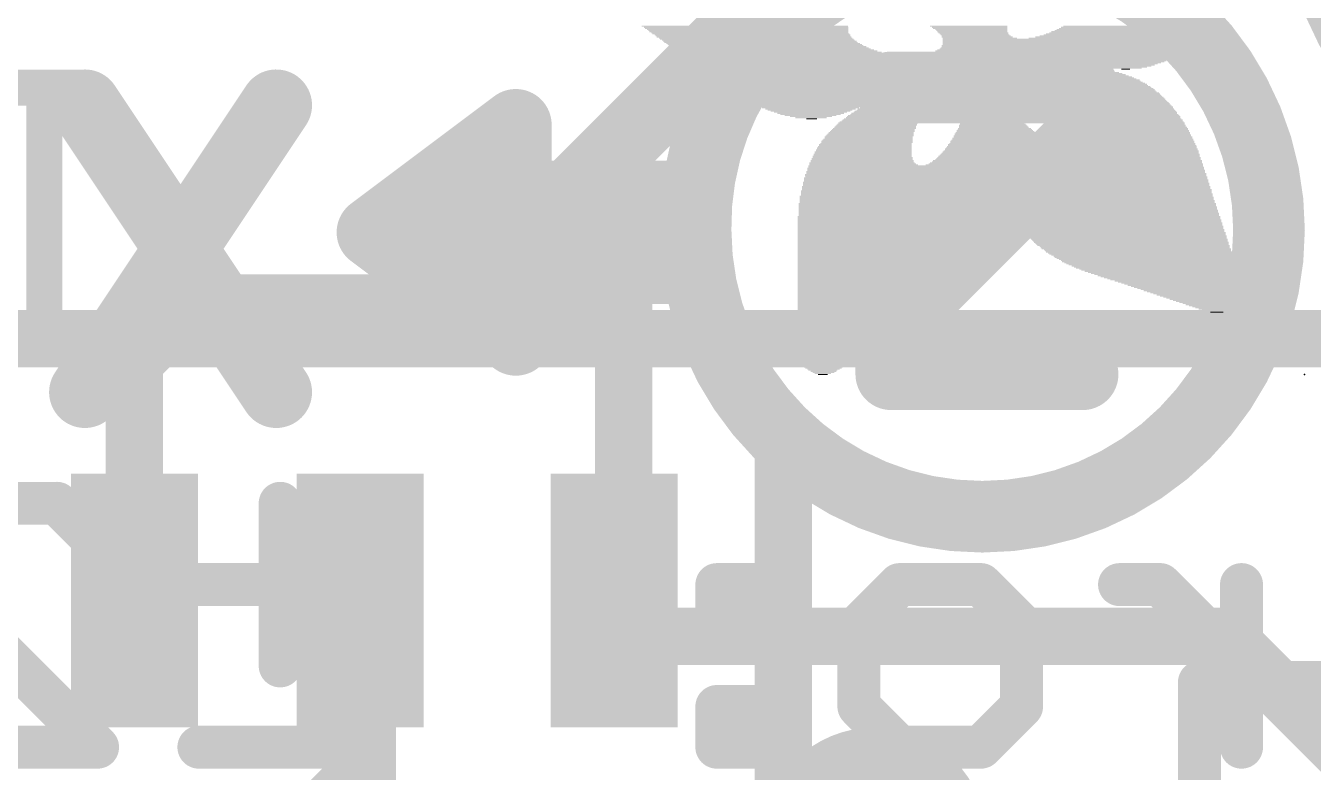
# Model space of a CAD drawing. Extents: x -0.1 to 25.5, y -0.1 to 17.9.
# Drawn here: x 16.423 to 20.986, y 11.671 to 14.317 of the extents above; entities that cross this region are included whole.
import ezdxf

# ---------------------------------------------------------------- set-up
doc = ezdxf.new("R2010")
doc.units = 0
for name, color, linetype in [('1', 12, 'CONTINUOUS'), ('16', 5, 'CONTINUOUS'), ('18', 110, 'CONTINUOUS'), ('21', 40, 'CONTINUOUS'), ('22', 6, 'CONTINUOUS'), ('24', 6, 'CONTINUOUS')]:
    doc.layers.add(name, color=color, linetype=linetype)

# ---------------------------------------------------------------- blocks, each defined once
blk = doc.blocks.new('RECT')
blk.add_solid([(-0.5, -0.5), (0.5, -0.5), (-0.5, 0.5), (0.5, 0.5)])
blk = doc.blocks.new('ROUNDV')
at = {"const_width": 0.5}
blk.add_lwpolyline([(0, -0.25, 1), (0, 0.25, 1), (0, -0.25)], format="xyb", dxfattribs=at)

msp = doc.modelspace()

# ---------------------------------------------------------------- linework, layer by layer
at = {"layer": '1'}
for points, const_width in [([(17.9705, 13.335), (19.431, 14.7955)], 0.254), ([(16.8085, 13.1255), (17.018, 13.335)], 0.2032), ([(17.018, 13.335), (17.9705, 13.335)], 0.2032), ([(17.9705, 13.335), (18.542, 13.335)], 0.2032), ([(18.542, 13.335), (18.542, 12.3135)], 0.2032), ([(16.8085, 12.28), (16.8085, 13.1255)], 0.2032), ([(18.542, 12.3135), (18.5085, 12.28)], 0.2032), ([(17.6085, 12.28), (17.6085, 11.6395)], 0.254), ([(18.6355, 12.153), (18.5085, 12.28)], 0.2032), ([(20.6765, 12.153), (18.6355, 12.153)], 0.2032), ([(22.5425, 10.287), (20.6765, 12.153)], 0.2032), ([(17.6085, 11.6395), (17.399, 11.43)], 0.254)]:
    msp.add_lwpolyline(points, dxfattribs=dict(at, const_width=const_width))
for points, const_width in [([(17.018, 13.3858, 1), (17.018, 13.2842)], 0.1016), ([(17.0539, 13.2991, 1), (16.9821, 13.3709)], 0.1016), ([(17.9256, 13.3799, 1), (18.0154, 13.2901)], 0.127), ([(17.9705, 13.3858, 1), (17.9705, 13.2842)], 0.1016), ([(17.9705, 13.2842, 1), (17.9705, 13.3858)], 0.1016), ([(18.5928, 13.335, 1), (18.4912, 13.335)], 0.1016), ([(18.542, 13.2842, 1), (18.542, 13.3858)], 0.1016), ([(16.8593, 13.1255, 1), (16.7577, 13.1255)], 0.1016), ([(16.7726, 13.1614, 1), (16.8444, 13.0896)], 0.1016), ([(18.5779, 12.2776, 1), (18.5061, 12.3494)], 0.1016), ([(17.672, 12.28, 1), (17.545, 12.28)], 0.127), ([(18.5444, 12.3159, 1), (18.4726, 12.2441)], 0.1016), ([(18.4726, 12.3159, 1), (18.5444, 12.2441)], 0.1016), ([(18.4912, 12.3135, 1), (18.5928, 12.3135)], 0.1016), ([(16.7577, 12.28, 1), (16.8593, 12.28)], 0.1016), ([(18.6355, 12.2038, 1), (18.6355, 12.1022)], 0.1016), ([(18.5996, 12.1171, 1), (18.6714, 12.1889)], 0.1016), ([(20.7124, 12.1889, 1), (20.6406, 12.1171)], 0.1016), ([(20.6765, 12.1022, 1), (20.6765, 12.2038)], 0.1016), ([(17.6534, 11.5946, 1), (17.5636, 11.6844)], 0.127), ([(17.545, 11.6395, 1), (17.672, 11.6395)], 0.127)]:
    msp.add_lwpolyline(points, format="xyb", dxfattribs=dict(at, const_width=const_width))
at = {"layer": '16', "const_width": 0.2032}
msp.add_lwpolyline([(12.4651, 13.208), (21.59, 13.208)], dxfattribs=at)
at = {"layer": '21'}
for points, const_width in [([(22.86, 13.24, 1), (22.86, 17.24, 1), (22.86, 13.24)], 0.2032), ([(19.813, 14.609, 0.4245), (18.797, 13.593)], 0.254), ([(20.829, 13.593, 0.4142), (19.813, 14.609)], 0.254), ([(19.4905, 14.1624, 1), (19.4905, 14.0354)], 0.127), ([(20.2319, 14.0989, 1), (20.1049, 14.0989)], 0.127), ([(20.1684, 14.0354, 1), (20.1684, 14.1624)], 0.127), ([(16.6858, 14.0706, 1), (16.5802, 14.0001)], 0.127), ([(17.3637, 14.0001, 1), (17.2581, 14.0706)], 0.127), ([(18.2235, 13.966, 1), (18.0965, 13.966)], 0.127), ([(18.1981, 13.9152, 1), (18.1219, 14.0168)], 0.127), ([(20.2133, 13.8845, 1), (20.1235, 13.9743)], 0.127), ([(20.1049, 13.9294, 1), (20.2319, 13.9294)], 0.127), ([(17.8267, 13.7795, 1), (17.8267, 13.6525)], 0.127), ([(18.16, 13.7755, 1), (18.16, 13.6485)], 0.127), ([(18.16, 13.6525, 1), (18.16, 13.7795)], 0.127), ([(18.8585, 13.712, 1), (18.7315, 13.712)], 0.127), ([(18.795, 13.6485, 1), (18.795, 13.7755)], 0.127), ([(18.0965, 13.712, 1), (18.2235, 13.712)], 0.127), ([(17.6901, 13.6358, 1), (17.6139, 13.5342)], 0.127), ([(17.6139, 13.6358, 1), (17.6901, 13.5342)], 0.127), ([(18.797, 13.593, 0.4142), (19.813, 12.577)], 0.254), ([(18.8605, 13.593, 1), (18.7335, 13.593)], 0.127), ([(19.813, 12.577, 0.4142), (20.829, 13.593)], 0.254), ([(20.8925, 13.593, 1), (20.7655, 13.593)], 0.127), ([(18.7335, 13.5919, 1), (18.8605, 13.5941)], 0.127), ([(20.7655, 13.593, 1), (20.8925, 13.593)], 0.127), ([(17.816, 13.5255, 1), (17.816, 13.3985)], 0.127), ([(18.16, 13.5215, 1), (18.16, 13.3945)], 0.127), ([(18.2235, 13.458, 1), (18.0965, 13.458)], 0.127), ([(18.795, 13.3985, 1), (18.795, 13.5255)], 0.127), ([(18.795, 13.3945, 1), (18.795, 13.5215)], 0.127), ([(18.7315, 13.458, 1), (18.8585, 13.458)], 0.127), ([(19.554, 13.2515, 1), (19.427, 13.2515)], 0.127), ([(18.1547, 13.2715, 1), (18.1547, 13.1445)], 0.127), ([(18.16, 13.1445, 1), (18.16, 13.2715)], 0.127), ([(19.4456, 13.2964, 1), (19.5354, 13.2066)], 0.127), ([(18.1219, 13.1532, 1), (18.1981, 13.2548)], 0.127), ([(18.0965, 13.204, 1), (18.2235, 13.204)], 0.127), ([(19.4905, 13.1455, 1), (19.4905, 13.0185)], 0.127), ([(20.1684, 13.0185, 1), (20.1684, 13.1455)], 0.127), ([(19.427, 13.082, 1), (19.554, 13.082)], 0.127), ([(16.5802, 13.0537, 1), (16.6858, 12.9833)], 0.127), ([(17.2581, 12.9833, 1), (17.3637, 13.0537)], 0.127), ([(19.1593, 12.83, 1), (19.0577, 12.83)], 0.1016), ([(19.813, 12.6405, 1), (19.813, 12.5135)], 0.127), ([(19.813, 12.5135, 1), (19.813, 12.6405)], 0.127), ([(20.6206, 11.99, 1), (20.5444, 11.99)], 0.0762), ([(20.5825, 12.0281, 1), (20.5825, 11.9519)], 0.0762)]:
    msp.add_lwpolyline(points, format="xyb", dxfattribs=dict(at, const_width=const_width))
for points, const_width in [([(19.4905, 14.0989), (20.1684, 14.0989)], 0.254), ([(20.1684, 14.0989), (20.1684, 13.9294)], 0.254), ([(16.633, 14.0354), (17.3109, 13.0185)], 0.254), ([(17.3109, 14.0354), (16.633, 13.0185)], 0.254), ([(17.652, 13.585), (18.16, 13.966)], 0.254), ([(18.16, 13.966), (18.16, 13.712)], 0.254), ([(20.1684, 13.9294), (19.4905, 13.2515)], 0.254), ([(17.8267, 13.716), (18.16, 13.716)], 0.254), ([(18.16, 13.712), (18.795, 13.712)], 0.254), ([(18.795, 13.712), (18.795, 13.458)], 0.254), ([(18.16, 13.204), (17.652, 13.585)], 0.254), ([(17.816, 13.462), (18.795, 13.462)], 0.254), ([(18.795, 13.458), (18.16, 13.458)], 0.254), ([(18.16, 13.458), (18.16, 13.204)], 0.254), ([(19.4905, 13.2515), (19.4905, 13.082)], 0.254), ([(18.1547, 13.208), (18.16, 13.208)], 0.254), ([(19.4905, 13.082), (20.1684, 13.082)], 0.254), ([(19.1085, 12.83), (19.1085, 10.03)], 0.2032), ([(20.5825, 10.79), (20.5825, 11.99)], 0.1524), ([(20.5825, 11.99), (23.1825, 11.99)], 0.1524)]:
    msp.add_lwpolyline(points, dxfattribs=dict(at, const_width=const_width))
at = {"layer": '22'}
for points, const_width in [([(16.6376, 14.0978), (16.341, 14.0978)], 0.127), ([(16.4893, 13.208), (16.4893, 14.0978)], 0.127), ([(16.6376, 13.208), (16.341, 13.208)], 0.127), ([(16.2456, 12.6245), (16.5337, 12.6245)], 0.1524), ([(16.5337, 12.6245), (16.6777, 12.4805)], 0.1524), ([(17.3251, 12.6245), (17.3251, 12.0483)], 0.1524), ([(16.6777, 11.7602), (16.1015, 12.3364)], 0.1524), ([(17.6132, 12.3364), (17.037, 12.3364)], 0.1524), ([(19.0165, 12.3364), (18.8725, 12.3364)], 0.1524), ([(18.8725, 12.3364), (18.8725, 12.1924)], 0.1524), ([(19.0165, 12.1924), (19.0165, 12.3364)], 0.1524), ([(19.3758, 12.1924), (19.5199, 12.3364)], 0.1524), ([(19.5199, 12.3364), (19.808, 12.3364)], 0.1524), ([(19.808, 12.3364), (19.952, 12.1924)], 0.1524), ([(20.4435, 12.3364), (20.2995, 12.3364)], 0.1524), ([(20.7316, 12.0483), (20.4435, 12.3364)], 0.1524), ([(20.7316, 11.7602), (20.7316, 12.3364)], 0.1524), ([(18.8725, 12.1924), (19.0165, 12.1924)], 0.1524), ([(19.3758, 11.9043), (19.3758, 12.1924)], 0.1524), ([(19.952, 12.1924), (19.952, 11.9043)], 0.1524), ([(19.0165, 11.9043), (18.8725, 11.9043)], 0.1524), ([(18.8725, 11.9043), (18.8725, 11.7602)], 0.1524), ([(19.0165, 11.7602), (19.0165, 11.9043)], 0.1524), ([(19.5199, 11.7602), (19.3758, 11.9043)], 0.1524), ([(19.952, 11.9043), (19.808, 11.7602)], 0.1524), ([(16.1015, 11.7602), (16.6777, 11.7602)], 0.1524), ([(17.6132, 11.7602), (17.037, 11.7602)], 0.1524), ([(18.8725, 11.7602), (19.0165, 11.7602)], 0.1524), ([(19.808, 11.7602), (19.5199, 11.7602)], 0.1524)]:
    msp.add_lwpolyline(points, dxfattribs=dict(at, const_width=const_width))
for points, const_width in [([(16.5211, 14.0978, 1), (16.4576, 14.0978)], 0.0635), ([(16.6376, 14.066, 1), (16.6376, 14.1295)], 0.0635), ([(16.4576, 13.208, 1), (16.5211, 13.208)], 0.0635), ([(16.6376, 13.1762, 1), (16.6376, 13.2398)], 0.0635), ([(16.5606, 12.6515, 1), (16.5067, 12.5976)], 0.0762), ([(16.5337, 12.5864, 1), (16.5337, 12.6626)], 0.0762), ([(17.3632, 12.6245, 1), (17.287, 12.6245)], 0.0762), ([(16.6508, 12.4535, 1), (16.7047, 12.5074)], 0.0762), ([(17.037, 12.3745, 1), (17.037, 12.2983)], 0.0762), ([(17.6132, 12.2983, 1), (17.6132, 12.3745)], 0.0762), ([(18.8725, 12.3745, 1), (18.8725, 12.2983)], 0.0762), ([(18.9106, 12.3364, 1), (18.8344, 12.3364)], 0.0762), ([(19.0546, 12.3364, 1), (18.9784, 12.3364)], 0.0762), ([(19.0165, 12.2983, 1), (19.0165, 12.3745)], 0.0762), ([(19.5199, 12.3745, 1), (19.5199, 12.2983)], 0.0762), ([(19.5468, 12.3095, 1), (19.4929, 12.3634)], 0.0762), ([(19.8349, 12.3634, 1), (19.781, 12.3095)], 0.0762), ([(19.808, 12.2983, 1), (19.808, 12.3745)], 0.0762), ([(20.2995, 12.3745, 1), (20.2995, 12.2983)], 0.0762), ([(20.4705, 12.3634, 1), (20.4166, 12.3095)], 0.0762), ([(20.4435, 12.2983, 1), (20.4435, 12.3745)], 0.0762), ([(20.7697, 12.3364, 1), (20.6935, 12.3364)], 0.0762), ([(18.8725, 12.2305, 1), (18.8725, 12.1543)], 0.0762), ([(18.8344, 12.1924, 1), (18.9106, 12.1924)], 0.0762), ([(18.9784, 12.1924, 1), (19.0546, 12.1924)], 0.0762), ([(19.0165, 12.1543, 1), (19.0165, 12.2305)], 0.0762), ([(19.4139, 12.1924, 1), (19.3377, 12.1924)], 0.0762), ([(19.3489, 12.2193, 1), (19.4028, 12.1654)], 0.0762), ([(19.9901, 12.1924, 1), (19.9139, 12.1924)], 0.0762), ([(19.9251, 12.1654, 1), (19.979, 12.2193)], 0.0762), ([(20.7047, 12.0214, 1), (20.7586, 12.0753)], 0.0762), ([(17.287, 12.0483, 1), (17.3632, 12.0483)], 0.0762), ([(18.8725, 11.9424, 1), (18.8725, 11.8662)], 0.0762), ([(18.9106, 11.9043, 1), (18.8344, 11.9043)], 0.0762), ([(19.0546, 11.9043, 1), (18.9784, 11.9043)], 0.0762), ([(19.0165, 11.8662, 1), (19.0165, 11.9424)], 0.0762), ([(19.4028, 11.9312, 1), (19.3489, 11.8773)], 0.0762), ([(19.979, 11.8773, 1), (19.9251, 11.9312)], 0.0762), ([(19.3377, 11.9043, 1), (19.4139, 11.9043)], 0.0762), ([(19.9139, 11.9043, 1), (19.9901, 11.9043)], 0.0762), ([(16.6508, 11.7333, 1), (16.7047, 11.7871)], 0.0762), ([(16.6777, 11.7221, 1), (16.6777, 11.7983)], 0.0762), ([(17.037, 11.7983, 1), (17.037, 11.7221)], 0.0762), ([(17.6132, 11.7221, 1), (17.6132, 11.7983)], 0.0762), ([(18.8725, 11.7983, 1), (18.8725, 11.7221)], 0.0762), ([(19.0165, 11.7221, 1), (19.0165, 11.7983)], 0.0762), ([(19.5199, 11.7983, 1), (19.5199, 11.7221)], 0.0762), ([(19.4929, 11.7333, 1), (19.5468, 11.7871)], 0.0762), ([(19.781, 11.7871, 1), (19.8349, 11.7333)], 0.0762), ([(19.808, 11.7221, 1), (19.808, 11.7983)], 0.0762), ([(18.8344, 11.7602, 1), (18.9106, 11.7602)], 0.0762), ([(18.9784, 11.7602, 1), (19.0546, 11.7602)], 0.0762), ([(20.6935, 11.7602, 1), (20.7697, 11.7602)], 0.0762)]:
    msp.add_lwpolyline(points, format="xyb", dxfattribs=dict(at, const_width=const_width))
at = {"layer": '24'}
msp.add_point((20.955, 13.081), dxfattribs=at)

# ---------------------------------------------------------------- block references
at = {"layer": '1', "xscale": 0.45, "yscale": 0.9, "rotation": 180}
for p in [(16.8085, 12.28), (17.6085, 12.28), (18.5085, 12.28)]:
    msp.add_blockref('RECT', p, dxfattribs=at)
at = {"layer": '18', "xscale": 0.8001, "yscale": 0.8001}
msp.add_blockref('ROUNDV', (19.431, 11.43), dxfattribs=at)
msp.add_blockref('ROUNDV', (19.431, 11.43), dxfattribs=at)
at = {"layer": '22', "rotation": 180}
for p, xscale, yscale in [((18.9719, 14.3154), 0.7316, 0.0038), ((18.9758, 14.3116), 0.7239, 0.0038), ((18.9777, 14.3078), 0.7201, 0.0038), ((18.9815, 14.304), 0.7125, 0.0038), ((18.9834, 14.3002), 0.7087, 0.0038), ((18.9853, 14.2964), 0.7049, 0.0038), ((18.9891, 14.2926), 0.6973, 0.0038), ((18.9929, 14.2888), 0.6973, 0.0038), ((18.9986, 14.285), 0.6934, 0.0038), ((19.0005, 14.2812), 0.6896, 0.0039), ((19.7644, 14.3154), 0.2743, 0.0038), ((19.7682, 14.3116), 0.2667, 0.0038), ((19.7701, 14.3078), 0.2629, 0.0038), ((19.7739, 14.304), 0.2552, 0.0038), ((19.7758, 14.3002), 0.2514, 0.0038), ((19.7777, 14.2964), 0.2476, 0.0038), ((19.7815, 14.2926), 0.2476, 0.0038), ((19.7834, 14.2888), 0.2438, 0.0038), ((19.7873, 14.285), 0.2439, 0.0038), ((19.7911, 14.2812), 0.2439, 0.0039), ((20.3054, 14.2812), 0.5792, 0.0039), ((20.3149, 14.285), 0.5677, 0.0038), ((20.3207, 14.2888), 0.5639, 0.0038), ((20.3301, 14.2926), 0.5601, 0.0038), ((20.3359, 14.2964), 0.5563, 0.0038), ((20.3435, 14.3002), 0.5486, 0.0038), ((20.3473, 14.304), 0.541, 0.0038), ((20.353, 14.3078), 0.5372, 0.0038), ((20.3587, 14.3116), 0.5334, 0.0038), ((20.3645, 14.3154), 0.5295, 0.0038), ((19.0043, 14.2773), 0.6896, 0.0038), ((19.01, 14.2735), 0.6858, 0.0038), ((19.0138, 14.2697), 0.6858, 0.0038), ((19.0195, 14.2659), 0.682, 0.0038), ((19.0252, 14.2621), 0.6858, 0.0038), ((19.029, 14.2583), 0.6858, 0.0038), ((19.0367, 14.2545), 0.6858, 0.0038), ((19.0424, 14.2507), 0.6896, 0.0038), ((19.0462, 14.2469), 0.6896, 0.0038), ((19.0557, 14.2431), 0.6934, 0.0039), ((19.0614, 14.2392), 0.6972, 0.0038), ((19.0691, 14.2354), 0.6973, 0.0038), ((20.1015, 14.2354), 0.8801, 0.0038), ((20.1054, 14.2392), 0.8801, 0.0038), ((19.7949, 14.2773), 0.2515, 0.0038), ((20.113, 14.2469), 0.8878, 0.0038), ((20.1091, 14.2431), 0.8801, 0.0039), ((19.8043, 14.2735), 0.2629, 0.0038), ((20.1282, 14.2697), 0.9106, 0.0038), ((20.1263, 14.2659), 0.9068, 0.0038), ((20.1244, 14.2621), 0.903, 0.0038), ((20.1206, 14.2583), 0.8954, 0.0038), ((20.1187, 14.2545), 0.8916, 0.0038), ((20.1168, 14.2507), 0.8878, 0.0038), ((20.2825, 14.2735), 0.6096, 0.0038), ((20.2959, 14.2773), 0.5905, 0.0038), ((19.0767, 14.2316), 0.7049, 0.0038), ((19.0843, 14.2278), 0.7124, 0.0038), ((19.0958, 14.224), 0.7201, 0.0038), ((19.1053, 14.2202), 0.7315, 0.0038), ((19.1186, 14.2164), 0.743, 0.0038), ((19.1357, 14.2126), 0.7696, 0.0038), ((19.6253, 14.2088), 1.7412, 0.0038), ((19.6253, 14.205), 1.726, 0.0039), ((19.6235, 14.2011), 1.7145, 0.0038), ((19.6215, 14.1973), 1.703, 0.0038), ((19.6215, 14.1935), 1.6878, 0.0038), ((19.6196, 14.1897), 1.6764, 0.0038), ((20.0463, 14.2126), 0.9144, 0.0038), ((20.0634, 14.2164), 0.8953, 0.0038), ((20.073, 14.2202), 0.8839, 0.0038), ((20.0806, 14.224), 0.884, 0.0038), ((20.0883, 14.2278), 0.8839, 0.0038), ((20.0939, 14.2316), 0.8801, 0.0038), ((19.6177, 14.1859), 1.6574, 0.0038), ((19.6138, 14.1821), 1.6421, 0.0038), ((19.6101, 14.1783), 1.6269, 0.0038), ((19.6082, 14.1745), 1.6078, 0.0038), ((19.6025, 14.1707), 1.5887, 0.0038), ((19.5968, 14.1669), 1.5621, 0.0039), ((19.5377, 14.163), 1.4364, 0.0038), ((19.3586, 14.1592), 1.0706, 0.0038), ((19.3586, 14.1554), 1.0554, 0.0038), ((19.3586, 14.1516), 1.0478, 0.0038), ((19.3605, 14.1478), 1.0363, 0.0038), ((19.3605, 14.144), 1.0287, 0.0038), ((20.0978, 14.1592), 0.3467, 0.0038), ((20.1091, 14.1554), 0.3467, 0.0038), ((20.1226, 14.1516), 0.3505, 0.0038), ((20.132, 14.1478), 0.3543, 0.0038), ((20.1416, 14.144), 0.3581, 0.0038), ((20.3207, 14.163), 0.0305, 0.0038), ((19.3625, 14.1402), 1.0249, 0.0038), ((19.3644, 14.1364), 1.0135, 0.0038), ((19.3663, 14.1326), 1.0097, 0.0038), ((19.2862, 14.1288), 0.842, 0.0039), ((19.2862, 14.1249), 0.8268, 0.0038), ((19.2843, 14.1211), 0.8154, 0.0038), ((19.2863, 14.1173), 0.8039, 0.0038), ((19.2843, 14.1135), 0.7925, 0.0038), ((19.2843, 14.1097), 0.7848, 0.0038), ((19.2862, 14.1059), 0.7734, 0.0038), ((19.2862, 14.1021), 0.7658, 0.0038), ((19.2881, 14.0983), 0.7544, 0.0038), ((19.8044, 14.1288), 0.1334, 0.0039), ((19.8082, 14.1249), 0.1258, 0.0038), ((19.8101, 14.1211), 0.122, 0.0038), ((19.812, 14.1173), 0.1182, 0.0038), ((19.812, 14.1135), 0.1182, 0.0038), ((19.814, 14.1097), 0.1143, 0.0038), ((19.8159, 14.1059), 0.1181, 0.0038), ((19.8159, 14.1021), 0.1181, 0.0038), ((19.8159, 14.0983), 0.1181, 0.0038), ((20.1511, 14.1402), 0.362, 0.0038), ((20.1606, 14.1364), 0.3658, 0.0038), ((20.1683, 14.1326), 0.3657, 0.0038), ((20.174, 14.1288), 0.3695, 0.0039), ((20.1835, 14.1249), 0.3734, 0.0038), ((20.1873, 14.1211), 0.3734, 0.0038), ((20.1949, 14.1173), 0.3734, 0.0038), ((20.2006, 14.1135), 0.3772, 0.0038), ((20.2063, 14.1097), 0.381, 0.0038), ((20.2101, 14.1059), 0.381, 0.0038), ((20.2178, 14.1021), 0.381, 0.0038), ((20.2216, 14.0983), 0.381, 0.0038), ((19.2881, 14.0945), 0.7468, 0.0038), ((19.2882, 14.0907), 0.7391, 0.0039), ((19.2901, 14.0868), 0.7277, 0.0038), ((19.2901, 14.083), 0.7201, 0.0038), ((19.2901, 14.0792), 0.7125, 0.0038), ((19.2919, 14.0754), 0.7011, 0.0038), ((19.2919, 14.0716), 0.6934, 0.0038), ((19.2957, 14.0678), 0.6858, 0.0038), ((19.2977, 14.064), 0.6743, 0.0038), ((19.2977, 14.0602), 0.6667, 0.0038), ((19.2995, 14.0564), 0.6553, 0.0038), ((19.3034, 14.0526), 0.6477, 0.0039), ((19.8272, 14.0526), 0.1409, 0.0039), ((19.8178, 14.0945), 0.1143, 0.0038), ((19.8196, 14.0907), 0.1181, 0.0039), ((19.8196, 14.0868), 0.1181, 0.0038), ((19.8235, 14.0754), 0.1257, 0.0038), ((19.8235, 14.0716), 0.1257, 0.0038), ((19.8254, 14.0678), 0.1295, 0.0038), ((19.8254, 14.064), 0.1295, 0.0038), ((19.8272, 14.0602), 0.1333, 0.0038), ((19.8272, 14.0564), 0.1333, 0.0038), ((19.8216, 14.083), 0.1219, 0.0038), ((19.8216, 14.0792), 0.1219, 0.0038), ((20.2273, 14.0945), 0.3848, 0.0038), ((20.2311, 14.0907), 0.3848, 0.0039), ((20.2349, 14.0868), 0.3848, 0.0038), ((20.2387, 14.083), 0.3848, 0.0038), ((20.2444, 14.0792), 0.3886, 0.0038), ((20.2483, 14.0754), 0.3887, 0.0038), ((20.2521, 14.0716), 0.3887, 0.0038), ((20.2559, 14.0678), 0.3886, 0.0038), ((20.2597, 14.064), 0.3886, 0.0038), ((20.2635, 14.0602), 0.3886, 0.0038), ((20.2673, 14.0564), 0.3886, 0.0038), ((20.2692, 14.0526), 0.3924, 0.0039), ((19.3053, 14.0487), 0.6363, 0.0038), ((19.3072, 14.0449), 0.6248, 0.0038), ((19.3091, 14.0411), 0.621, 0.0038), ((19.3129, 14.0373), 0.6058, 0.0038), ((19.3167, 14.0335), 0.5982, 0.0038), ((19.3186, 14.0297), 0.5868, 0.0038), ((19.2044, 14.0259), 0.3429, 0.0038), ((19.2043, 14.0221), 0.32, 0.0038), ((19.2024, 14.0183), 0.301, 0.0038), ((19.2043, 14.0145), 0.282, 0.0039), ((19.2043, 14.0106), 0.259, 0.0038), ((19.2043, 14.0068), 0.2362, 0.0038), ((19.4748, 14.0068), 0.2514, 0.0038), ((19.4786, 14.0106), 0.2438, 0.0038), ((19.4825, 14.0145), 0.2439, 0.0039), ((19.4863, 14.0183), 0.2363, 0.0038), ((19.4901, 14.0221), 0.2363, 0.0038), ((19.4939, 14.0259), 0.2286, 0.0038), ((19.8368, 14.0145), 0.1753, 0.0039), ((19.8387, 14.0106), 0.1791, 0.0038), ((19.8387, 14.0068), 0.1791, 0.0038), ((19.833, 14.0297), 0.1601, 0.0038), ((19.833, 14.0259), 0.1601, 0.0038), ((19.8348, 14.0221), 0.1639, 0.0038), ((19.8368, 14.0183), 0.1677, 0.0038), ((19.8272, 14.0487), 0.1409, 0.0038), ((19.833, 14.0335), 0.1524, 0.0038), ((19.8292, 14.0449), 0.1447, 0.0038), ((19.8311, 14.0411), 0.1485, 0.0038), ((19.8311, 14.0373), 0.1485, 0.0038), ((20.273, 14.0487), 0.3924, 0.0038), ((20.2768, 14.0449), 0.3924, 0.0038), ((20.2806, 14.0411), 0.3924, 0.0038), ((20.2844, 14.0373), 0.3925, 0.0038), ((20.2864, 14.0335), 0.3963, 0.0038), ((20.2902, 14.0297), 0.3963, 0.0038), ((20.292, 14.0259), 0.3925, 0.0038), ((20.294, 14.0221), 0.3963, 0.0038), ((20.2978, 14.0183), 0.3962, 0.0038), ((20.3016, 14.0145), 0.3962, 0.0039), ((20.3035, 14.0106), 0.4, 0.0038), ((20.3054, 14.0068), 0.3962, 0.0038), ((19.2043, 14.003), 0.2134, 0.0038), ((19.2043, 13.9992), 0.1828, 0.0038), ((19.2062, 13.9954), 0.1486, 0.0038), ((19.2063, 13.9916), 0.1105, 0.0038), ((19.2081, 13.9878), 0.0381, 0.0038), ((19.4348, 13.9611), 0.2858, 0.0038), ((19.4386, 13.9649), 0.2858, 0.0038), ((19.4406, 13.9687), 0.2819, 0.0038), ((19.4444, 13.9725), 0.2819, 0.0038), ((19.4463, 13.9764), 0.2781, 0.0039), ((19.4501, 13.9802), 0.2705, 0.0038), ((19.4538, 13.984), 0.2705, 0.0038), ((19.4558, 13.9878), 0.2667, 0.0038), ((19.4614, 13.9916), 0.2629, 0.0038), ((19.4634, 13.9954), 0.2591, 0.0038), ((19.4672, 13.9992), 0.259, 0.0038), ((19.471, 14.003), 0.2514, 0.0038), ((19.8501, 13.9649), 0.24, 0.0038), ((19.852, 13.9611), 0.2438, 0.0038), ((19.8482, 13.9725), 0.2286, 0.0038), ((19.8501, 13.9687), 0.2324, 0.0038), ((19.8463, 13.9802), 0.2172, 0.0038), ((19.8482, 13.9764), 0.221, 0.0039), ((19.8424, 13.9916), 0.2019, 0.0038), ((19.8444, 13.9878), 0.2058, 0.0038), ((19.8463, 13.984), 0.2096, 0.0038), ((19.8387, 14.003), 0.1867, 0.0038), ((19.8406, 13.9992), 0.1905, 0.0038), ((19.8424, 13.9954), 0.1943, 0.0038), ((20.3092, 14.003), 0.3962, 0.0038), ((20.3111, 13.9992), 0.4, 0.0038), ((20.3149, 13.9954), 0.4, 0.0038), ((20.3149, 13.9916), 0.4, 0.0038), ((20.3188, 13.9878), 0.4001, 0.0038), ((20.3207, 13.984), 0.4039, 0.0038), ((20.3225, 13.9802), 0.4001, 0.0038), ((20.3245, 13.9764), 0.4039, 0.0039), ((20.3264, 13.9725), 0.4077, 0.0038), ((20.3283, 13.9687), 0.4039, 0.0038), ((20.3301, 13.9649), 0.4077, 0.0038), ((20.3301, 13.9611), 0.4077, 0.0038), ((19.4082, 13.9154), 0.3163, 0.0038), ((19.4101, 13.923), 0.3125, 0.0038), ((19.4101, 13.9192), 0.3125, 0.0038), ((19.4139, 13.9268), 0.3125, 0.0038), ((19.4158, 13.9306), 0.3086, 0.0038), ((19.4177, 13.9344), 0.3048, 0.0038), ((19.4196, 13.9383), 0.301, 0.0039), ((19.4234, 13.9421), 0.301, 0.0038), ((19.4253, 13.9459), 0.2972, 0.0038), ((19.4272, 13.9497), 0.2934, 0.0038), ((19.431, 13.9535), 0.2934, 0.0038), ((19.4329, 13.9573), 0.2896, 0.0038), ((19.8711, 13.9192), 0.3277, 0.0038), ((19.8749, 13.9154), 0.3353, 0.0038), ((19.8653, 13.9268), 0.3086, 0.0038), ((19.8692, 13.923), 0.3163, 0.0038), ((19.8615, 13.9344), 0.2934, 0.0038), ((19.8653, 13.9306), 0.301, 0.0038), ((19.8616, 13.9383), 0.2857, 0.0039), ((19.8577, 13.9459), 0.2705, 0.0038), ((19.8597, 13.9421), 0.2743, 0.0038), ((19.8577, 13.9497), 0.2629, 0.0038), ((19.8559, 13.9535), 0.2591, 0.0038), ((19.8539, 13.9573), 0.2476, 0.0038), ((20.3435, 13.9154), 0.4344, 0.0038), ((20.3377, 13.9459), 0.4153, 0.0038), ((20.3377, 13.9421), 0.4153, 0.0038), ((20.3435, 13.923), 0.4268, 0.0038), ((20.3435, 13.9192), 0.4268, 0.0038), ((20.334, 13.9573), 0.4077, 0.0038), ((20.3359, 13.9535), 0.4115, 0.0038), ((20.3359, 13.9497), 0.4115, 0.0038), ((20.3397, 13.9383), 0.4191, 0.0039), ((20.3397, 13.9344), 0.4191, 0.0038), ((20.3416, 13.9306), 0.4229, 0.0038), ((20.3416, 13.9268), 0.4229, 0.0038), ((19.391, 13.8697), 0.3429, 0.0038), ((19.3929, 13.8773), 0.339, 0.0038), ((19.3929, 13.8735), 0.339, 0.0038), ((19.3948, 13.8849), 0.3352, 0.0038), ((19.3948, 13.8811), 0.3352, 0.0038), ((19.3967, 13.8887), 0.3314, 0.0038), ((19.3986, 13.8963), 0.3276, 0.0038), ((19.3986, 13.8925), 0.3276, 0.0038), ((19.4005, 13.9002), 0.3238, 0.0039), ((19.4044, 13.9078), 0.3239, 0.0038), ((19.4044, 13.904), 0.3239, 0.0038), ((19.4063, 13.9116), 0.3201, 0.0038), ((20.1263, 13.8697), 0.9068, 0.0038), ((20.1282, 13.8735), 0.903, 0.0038), ((20.1283, 13.8811), 0.8953, 0.0038), ((20.1283, 13.8773), 0.8953, 0.0038), ((20.1283, 13.8849), 0.8877, 0.0038), ((20.1302, 13.8887), 0.8839, 0.0038), ((20.1302, 13.8963), 0.8763, 0.0038), ((20.132, 13.8925), 0.8801, 0.0038), ((19.8939, 13.9002), 0.3962, 0.0039), ((19.8787, 13.9078), 0.3581, 0.0038), ((19.8844, 13.904), 0.3696, 0.0038), ((19.8768, 13.9116), 0.3467, 0.0038), ((20.334, 13.9002), 0.4686, 0.0039), ((20.3397, 13.904), 0.4496, 0.0038), ((20.3435, 13.9078), 0.442, 0.0038), ((20.3435, 13.9116), 0.4344, 0.0038), ((19.3872, 13.8316), 0.3734, 0.0038), ((19.3891, 13.8278), 0.3772, 0.0038), ((19.3929, 13.8239), 0.3848, 0.0039), ((19.3872, 13.8392), 0.3658, 0.0038), ((19.3872, 13.8354), 0.3658, 0.0038), ((19.3872, 13.8468), 0.3582, 0.0038), ((19.3872, 13.843), 0.3582, 0.0038), ((19.3891, 13.8506), 0.3544, 0.0038), ((19.3872, 13.8544), 0.3505, 0.0038), ((19.3891, 13.862), 0.3467, 0.0039), ((19.3891, 13.8582), 0.3467, 0.0038), ((19.391, 13.8659), 0.3429, 0.0038), ((20.1035, 13.8239), 0.983, 0.0039), ((20.1092, 13.8278), 0.9716, 0.0038), ((20.1091, 13.8316), 0.9639, 0.0038), ((20.113, 13.8354), 0.9563, 0.0038), ((20.1149, 13.8392), 0.9525, 0.0038), ((20.1168, 13.843), 0.941, 0.0038), ((20.1187, 13.8468), 0.9372, 0.0038), ((20.1206, 13.8506), 0.9334, 0.0038), ((20.1206, 13.8544), 0.9258, 0.0038), ((20.1225, 13.8582), 0.922, 0.0038), ((20.1244, 13.862), 0.9182, 0.0039), ((20.1244, 13.8659), 0.9106, 0.0038), ((19.8958, 13.7782), 1.4288, 0.0038), ((19.8958, 13.7897), 1.4211, 0.0038), ((19.8958, 13.7858), 1.4211, 0.0039), ((19.8978, 13.782), 1.4249, 0.0038), ((19.8958, 13.8011), 1.4135, 0.0038), ((19.8958, 13.7973), 1.4135, 0.0038), ((19.8978, 13.7935), 1.4173, 0.0038), ((19.8958, 13.8125), 1.4059, 0.0038), ((19.8958, 13.8087), 1.4059, 0.0038), ((19.8978, 13.8049), 1.4097, 0.0038), ((19.8958, 13.8201), 1.3983, 0.0038), ((19.8978, 13.8163), 1.4021, 0.0038), ((19.5186, 13.7325), 0.6972, 0.0038), ((19.5205, 13.7477), 0.6934, 0.0039), ((19.5205, 13.7439), 0.6934, 0.0038), ((19.5205, 13.7401), 0.6934, 0.0038), ((19.5205, 13.7363), 0.6934, 0.0038), ((19.5224, 13.763), 0.6896, 0.0038), ((19.5224, 13.7592), 0.6896, 0.0038), ((19.5224, 13.7554), 0.6896, 0.0038), ((19.5224, 13.7516), 0.6896, 0.0038), ((19.8958, 13.7744), 1.4288, 0.0038), ((19.5243, 13.7706), 0.6858, 0.0038), ((19.5243, 13.7668), 0.6858, 0.0038), ((20.2426, 13.7706), 0.7429, 0.0038), ((20.2426, 13.7668), 0.7429, 0.0038), ((20.2426, 13.763), 0.7429, 0.0038), ((20.2445, 13.7592), 0.7467, 0.0038), ((20.2463, 13.7554), 0.7429, 0.0038), ((20.2463, 13.7516), 0.7429, 0.0038), ((20.2483, 13.7477), 0.7467, 0.0039), ((20.2502, 13.7439), 0.7429, 0.0038), ((20.2502, 13.7401), 0.7429, 0.0038), ((20.2521, 13.7363), 0.7467, 0.0038), ((20.2539, 13.7325), 0.7429, 0.0038), ((19.5148, 13.6868), 0.7048, 0.0038), ((19.5167, 13.7135), 0.701, 0.0038), ((19.5167, 13.7096), 0.701, 0.0039), ((19.5167, 13.7058), 0.701, 0.0038), ((19.5167, 13.702), 0.701, 0.0038), ((19.5167, 13.6982), 0.701, 0.0038), ((19.5167, 13.6944), 0.701, 0.0038), ((19.5167, 13.6906), 0.701, 0.0038), ((19.5186, 13.7287), 0.6972, 0.0038), ((19.5186, 13.7249), 0.6972, 0.0038), ((19.5186, 13.7211), 0.6972, 0.0038), ((19.5186, 13.7173), 0.6972, 0.0038), ((20.2539, 13.7287), 0.7429, 0.0038), ((20.2539, 13.7249), 0.7429, 0.0038), ((20.2559, 13.7211), 0.7467, 0.0038), ((20.2597, 13.7096), 0.7468, 0.0039), ((20.2578, 13.7173), 0.7429, 0.0038), ((20.2578, 13.7135), 0.7429, 0.0038), ((20.2616, 13.7058), 0.743, 0.0038), ((20.2616, 13.702), 0.743, 0.0038), ((20.2635, 13.6982), 0.7468, 0.0038), ((20.2654, 13.6944), 0.743, 0.0038), ((20.2654, 13.6906), 0.743, 0.0038), ((20.2692, 13.6868), 0.743, 0.0038), ((19.511, 13.6411), 0.7048, 0.0038), ((19.5148, 13.683), 0.7048, 0.0038), ((19.5148, 13.6792), 0.7048, 0.0038), ((19.5148, 13.6754), 0.7048, 0.0038), ((19.5148, 13.6715), 0.7048, 0.0039), ((19.5148, 13.6677), 0.7048, 0.0038), ((19.5148, 13.6639), 0.7048, 0.0038), ((19.5129, 13.6601), 0.701, 0.0038), ((19.5129, 13.6563), 0.701, 0.0038), ((19.5129, 13.6525), 0.701, 0.0038), ((19.5129, 13.6487), 0.701, 0.0038), ((19.5129, 13.6449), 0.701, 0.0038), ((20.2692, 13.683), 0.743, 0.0038), ((20.2692, 13.6792), 0.743, 0.0038), ((20.273, 13.6754), 0.743, 0.0038), ((20.273, 13.6715), 0.743, 0.0039), ((20.2749, 13.6677), 0.7392, 0.0038), ((20.2768, 13.6639), 0.743, 0.0038), ((20.2788, 13.6601), 0.7391, 0.0038), ((20.2788, 13.6563), 0.7391, 0.0038), ((20.2826, 13.6525), 0.7391, 0.0038), ((20.2826, 13.6487), 0.7391, 0.0038), ((20.2844, 13.6449), 0.7353, 0.0038), ((20.2883, 13.6411), 0.7353, 0.0038), ((19.5091, 13.6373), 0.701, 0.0038), ((19.5091, 13.6334), 0.701, 0.0039), ((19.5091, 13.6296), 0.701, 0.0038), ((19.5091, 13.6258), 0.701, 0.0038), ((19.5072, 13.622), 0.6972, 0.0038), ((19.5072, 13.6182), 0.6972, 0.0038), ((19.5072, 13.6144), 0.6972, 0.0038), ((19.5053, 13.6106), 0.6934, 0.0038), ((19.5053, 13.6068), 0.6934, 0.0038), ((19.5053, 13.603), 0.6934, 0.0038), ((19.5053, 13.5992), 0.6934, 0.0038), ((19.5034, 13.5953), 0.6896, 0.0039), ((20.2883, 13.6373), 0.7353, 0.0038), ((20.292, 13.6296), 0.7353, 0.0038), ((20.2902, 13.6334), 0.7315, 0.0039), ((20.294, 13.6258), 0.7315, 0.0038), ((20.2959, 13.622), 0.7277, 0.0038), ((20.2978, 13.6182), 0.7315, 0.0038), ((20.2996, 13.6144), 0.7277, 0.0038), ((20.3016, 13.6106), 0.7239, 0.0038), ((20.3054, 13.6068), 0.7239, 0.0038), ((20.3054, 13.603), 0.7239, 0.0038), ((20.3073, 13.5992), 0.72, 0.0038), ((20.3112, 13.5953), 0.7201, 0.0039), ((19.5034, 13.5915), 0.6896, 0.0038), ((19.5015, 13.5877), 0.6858, 0.0038), ((19.5015, 13.5839), 0.6858, 0.0038), ((19.5015, 13.5801), 0.6858, 0.0038), ((19.4996, 13.5763), 0.682, 0.0038), ((19.4996, 13.5725), 0.682, 0.0038), ((19.4977, 13.5687), 0.6782, 0.0038), ((19.4977, 13.5649), 0.6782, 0.0038), ((19.4977, 13.5611), 0.6782, 0.0038), ((19.4958, 13.5572), 0.6744, 0.0039), ((19.4958, 13.5534), 0.6744, 0.0038), ((19.4939, 13.5496), 0.6705, 0.0038), ((20.3131, 13.5915), 0.7163, 0.0038), ((20.3149, 13.5877), 0.7125, 0.0038), ((20.3188, 13.5839), 0.7125, 0.0038), ((20.3207, 13.5801), 0.7087, 0.0038), ((20.3225, 13.5763), 0.7049, 0.0038), ((20.3264, 13.5725), 0.7049, 0.0038), ((20.3283, 13.5687), 0.7011, 0.0038), ((20.3301, 13.5649), 0.6973, 0.0038), ((20.334, 13.5611), 0.6972, 0.0038), ((20.3359, 13.5572), 0.6934, 0.0039), ((20.3378, 13.5534), 0.6896, 0.0038), ((20.3416, 13.5496), 0.6896, 0.0038), ((19.4919, 13.542), 0.6667, 0.0038), ((19.4919, 13.5382), 0.6667, 0.0038), ((19.4882, 13.5268), 0.6591, 0.0038), ((19.4843, 13.5153), 0.6515, 0.0038), ((19.4843, 13.5115), 0.6515, 0.0038), ((19.4806, 13.5039), 0.6439, 0.0038), ((19.4939, 13.5458), 0.6705, 0.0038), ((19.4901, 13.5344), 0.6629, 0.0038), ((19.4901, 13.5306), 0.6629, 0.0038), ((19.4863, 13.523), 0.6553, 0.0038), ((19.4863, 13.5191), 0.6553, 0.0039), ((19.4825, 13.5077), 0.6477, 0.0038), ((20.3435, 13.5458), 0.6858, 0.0038), ((20.3454, 13.542), 0.682, 0.0038), ((20.3492, 13.5382), 0.682, 0.0038), ((20.353, 13.5344), 0.6744, 0.0038), ((20.3549, 13.5306), 0.6706, 0.0038), ((20.3588, 13.5268), 0.6705, 0.0038), ((20.3626, 13.523), 0.6629, 0.0038), ((20.3645, 13.5191), 0.6591, 0.0039), ((20.3682, 13.5153), 0.6591, 0.0038), ((20.3721, 13.5115), 0.6515, 0.0038), ((20.374, 13.5077), 0.6477, 0.0038), ((20.3797, 13.5039), 0.6439, 0.0038), ((19.4806, 13.5001), 0.6439, 0.0038), ((19.4748, 13.4887), 0.6324, 0.0038), ((19.4748, 13.4849), 0.6324, 0.0038), ((19.4729, 13.4811), 0.6286, 0.0039), ((19.471, 13.4772), 0.6248, 0.0038), ((19.4691, 13.4734), 0.621, 0.0038), ((19.4691, 13.4696), 0.621, 0.0038), ((19.4672, 13.4658), 0.6172, 0.0038), ((19.4653, 13.462), 0.6134, 0.0038), ((19.4634, 13.4582), 0.6096, 0.0038), ((19.4787, 13.4963), 0.6401, 0.0038), ((19.4768, 13.4925), 0.6363, 0.0038), ((20.3835, 13.5001), 0.6362, 0.0038), ((20.3854, 13.4963), 0.6324, 0.0038), ((20.3911, 13.4925), 0.6286, 0.0038), ((20.3949, 13.4887), 0.621, 0.0038), ((20.3987, 13.4849), 0.6134, 0.0038), ((20.4026, 13.4811), 0.6135, 0.0039), ((20.4064, 13.4772), 0.6058, 0.0038), ((20.4102, 13.4734), 0.5982, 0.0038), ((20.4159, 13.4696), 0.5944, 0.0038), ((20.4216, 13.4658), 0.583, 0.0038), ((20.4255, 13.462), 0.5753, 0.0038), ((20.4312, 13.4582), 0.5715, 0.0038), ((19.4615, 13.4544), 0.6058, 0.0038), ((19.4615, 13.4506), 0.6058, 0.0038), ((19.4596, 13.4468), 0.602, 0.0038), ((19.4577, 13.443), 0.5982, 0.0039), ((19.4538, 13.4353), 0.5905, 0.0038), ((19.4501, 13.4277), 0.5829, 0.0038), ((19.4425, 13.4125), 0.5677, 0.0038), ((19.4558, 13.4391), 0.5943, 0.0038), ((19.452, 13.4315), 0.5867, 0.0038), ((19.4482, 13.4239), 0.5791, 0.0038), ((19.4463, 13.4201), 0.5753, 0.0038), ((19.4444, 13.4163), 0.5715, 0.0038), ((20.4368, 13.4544), 0.5601, 0.0038), ((20.4407, 13.4506), 0.5525, 0.0038), ((20.4464, 13.4468), 0.541, 0.0038), ((20.454, 13.443), 0.5334, 0.0039), ((20.4597, 13.4391), 0.522, 0.0038), ((20.4654, 13.4353), 0.5106, 0.0038), ((20.4731, 13.4315), 0.5029, 0.0038), ((20.4788, 13.4277), 0.4915, 0.0038), ((20.4845, 13.4239), 0.4801, 0.0038), ((20.4921, 13.4201), 0.4724, 0.0038), ((20.4978, 13.4163), 0.461, 0.0038), ((20.5054, 13.4125), 0.4458, 0.0038), ((19.4367, 13.401), 0.5562, 0.0038), ((19.4348, 13.3972), 0.5524, 0.0038), ((19.4329, 13.3934), 0.5486, 0.0038), ((19.431, 13.3896), 0.5448, 0.0038), ((19.4272, 13.3858), 0.5372, 0.0038), ((19.4253, 13.382), 0.5334, 0.0038), ((19.4234, 13.3782), 0.5296, 0.0038), ((19.4215, 13.3744), 0.5258, 0.0038), ((19.4157, 13.3668), 0.5143, 0.0039), ((19.4406, 13.4087), 0.5639, 0.0038), ((19.4387, 13.4049), 0.5601, 0.0039), ((19.4177, 13.3706), 0.5181, 0.0038), ((20.5112, 13.4087), 0.4343, 0.0038), ((20.5169, 13.4049), 0.4229, 0.0039), ((20.5245, 13.401), 0.4153, 0.0038), ((20.5302, 13.3972), 0.4038, 0.0038), ((20.5359, 13.3934), 0.3924, 0.0038), ((20.5416, 13.3896), 0.381, 0.0038), ((20.5473, 13.3858), 0.3696, 0.0038), ((20.5531, 13.382), 0.3581, 0.0038), ((20.5587, 13.3782), 0.3467, 0.0038), ((20.5645, 13.3744), 0.3353, 0.0038), ((20.5702, 13.3706), 0.3238, 0.0038), ((20.574, 13.3668), 0.3086, 0.0039), ((19.3967, 13.3401), 0.4762, 0.0038), ((19.3948, 13.3363), 0.4724, 0.0038), ((19.3929, 13.3325), 0.4686, 0.0038), ((19.3891, 13.3287), 0.461, 0.0039), ((19.3872, 13.3248), 0.4572, 0.0038), ((19.3853, 13.321), 0.4534, 0.0038), ((19.4139, 13.3629), 0.5105, 0.0038), ((19.4101, 13.3591), 0.5029, 0.0038), ((19.4082, 13.3553), 0.4991, 0.0038), ((19.4063, 13.3515), 0.4953, 0.0038), ((19.4025, 13.3477), 0.4877, 0.0038), ((19.4006, 13.3439), 0.4839, 0.0038), ((20.5797, 13.3629), 0.2972, 0.0038), ((20.5855, 13.3591), 0.2857, 0.0038), ((20.5912, 13.3553), 0.2743, 0.0038), ((20.595, 13.3515), 0.2591, 0.0038), ((20.6007, 13.3477), 0.2477, 0.0038), ((20.6045, 13.3439), 0.2324, 0.0038), ((20.6083, 13.3401), 0.2172, 0.0038), ((20.614, 13.3363), 0.2058, 0.0038), ((20.6179, 13.3325), 0.1905, 0.0038), ((20.6217, 13.3287), 0.1753, 0.0039), ((20.6254, 13.3248), 0.16, 0.0038), ((20.6293, 13.321), 0.1447, 0.0038), ((19.3681, 13.2982), 0.4191, 0.0038), ((19.3815, 13.3172), 0.4458, 0.0038), ((19.3776, 13.3096), 0.4381, 0.0038), ((19.3739, 13.3058), 0.4305, 0.0038), ((19.3663, 13.2944), 0.4153, 0.0038), ((19.3605, 13.2867), 0.4038, 0.0038), ((19.3586, 13.2829), 0.4, 0.0038), ((19.3567, 13.2791), 0.3962, 0.0038), ((19.3529, 13.2753), 0.3886, 0.0038), ((19.3796, 13.3134), 0.4419, 0.0038), ((19.372, 13.302), 0.4267, 0.0038), ((19.3644, 13.2906), 0.4115, 0.0039), ((20.6331, 13.3172), 0.1295, 0.0038), ((20.6349, 13.3134), 0.1105, 0.0038), ((20.6388, 13.3096), 0.0953, 0.0038), ((20.6426, 13.3058), 0.0724, 0.0038), ((20.6445, 13.302), 0.0457, 0.0038), ((19.33, 13.241), 0.3429, 0.0038), ((19.351, 13.2715), 0.3848, 0.0038), ((19.3472, 13.2677), 0.3772, 0.0038), ((19.3453, 13.2639), 0.3734, 0.0038), ((19.3434, 13.2601), 0.3696, 0.0038), ((19.3358, 13.2486), 0.3543, 0.0038), ((19.3282, 13.2372), 0.3391, 0.0038), ((19.3224, 13.2296), 0.3276, 0.0038), ((19.3396, 13.2563), 0.3619, 0.0038), ((19.3377, 13.2525), 0.3581, 0.0039), ((19.332, 13.2448), 0.3467, 0.0038), ((19.3244, 13.2334), 0.3315, 0.0038), ((19.2995, 13.1953), 0.2819, 0.0038), ((19.3186, 13.2258), 0.32, 0.0038), ((19.3167, 13.222), 0.3162, 0.0038), ((19.3148, 13.2182), 0.3124, 0.0038), ((19.311, 13.2144), 0.3048, 0.0039), ((19.3091, 13.2105), 0.301, 0.0038), ((19.3072, 13.2067), 0.2972, 0.0038), ((19.2901, 13.1839), 0.2629, 0.0038), ((19.3034, 13.2029), 0.2895, 0.0038), ((19.3015, 13.1991), 0.2857, 0.0038), ((19.2958, 13.1915), 0.2743, 0.0038), ((19.2939, 13.1877), 0.2705, 0.0038), ((19.2824, 13.1724), 0.2476, 0.0038), ((19.2805, 13.1686), 0.2438, 0.0038), ((19.2786, 13.1648), 0.24, 0.0038), ((19.2748, 13.161), 0.2324, 0.0038), ((19.2882, 13.1801), 0.2591, 0.0038), ((19.2863, 13.1763), 0.2553, 0.0039), ((19.2748, 13.1572), 0.2248, 0.0038), ((19.2729, 13.1534), 0.221, 0.0038), ((19.2691, 13.1496), 0.2134, 0.0038), ((19.2672, 13.1458), 0.2095, 0.0038), ((19.2634, 13.142), 0.2019, 0.0038), ((19.2634, 13.1382), 0.1943, 0.0039), ((19.2614, 13.1343), 0.1905, 0.0038), ((19.2577, 13.1305), 0.1829, 0.0038), ((19.2577, 13.1267), 0.1753, 0.0038), ((19.2558, 13.1229), 0.1715, 0.0038), ((19.2538, 13.1191), 0.16, 0.0038), ((19.2538, 13.1153), 0.1524, 0.0038), ((19.25, 13.1115), 0.1448, 0.0038), ((19.25, 13.1077), 0.1372, 0.0038), ((19.2501, 13.1039), 0.1295, 0.0038), ((19.2501, 13.1001), 0.1143, 0.0039), ((19.2482, 13.0962), 0.1029, 0.0038), ((19.25, 13.0924), 0.0914, 0.0038), ((19.25, 13.0886), 0.0762, 0.0038), ((19.2481, 13.0848), 0.0572, 0.0038), ((19.2482, 13.081), 0.0343, 0.0038)]:
    msp.add_blockref('RECT', p, dxfattribs=dict(at, xscale=xscale, yscale=yscale))

doc.saveas('drawing.dxf')
